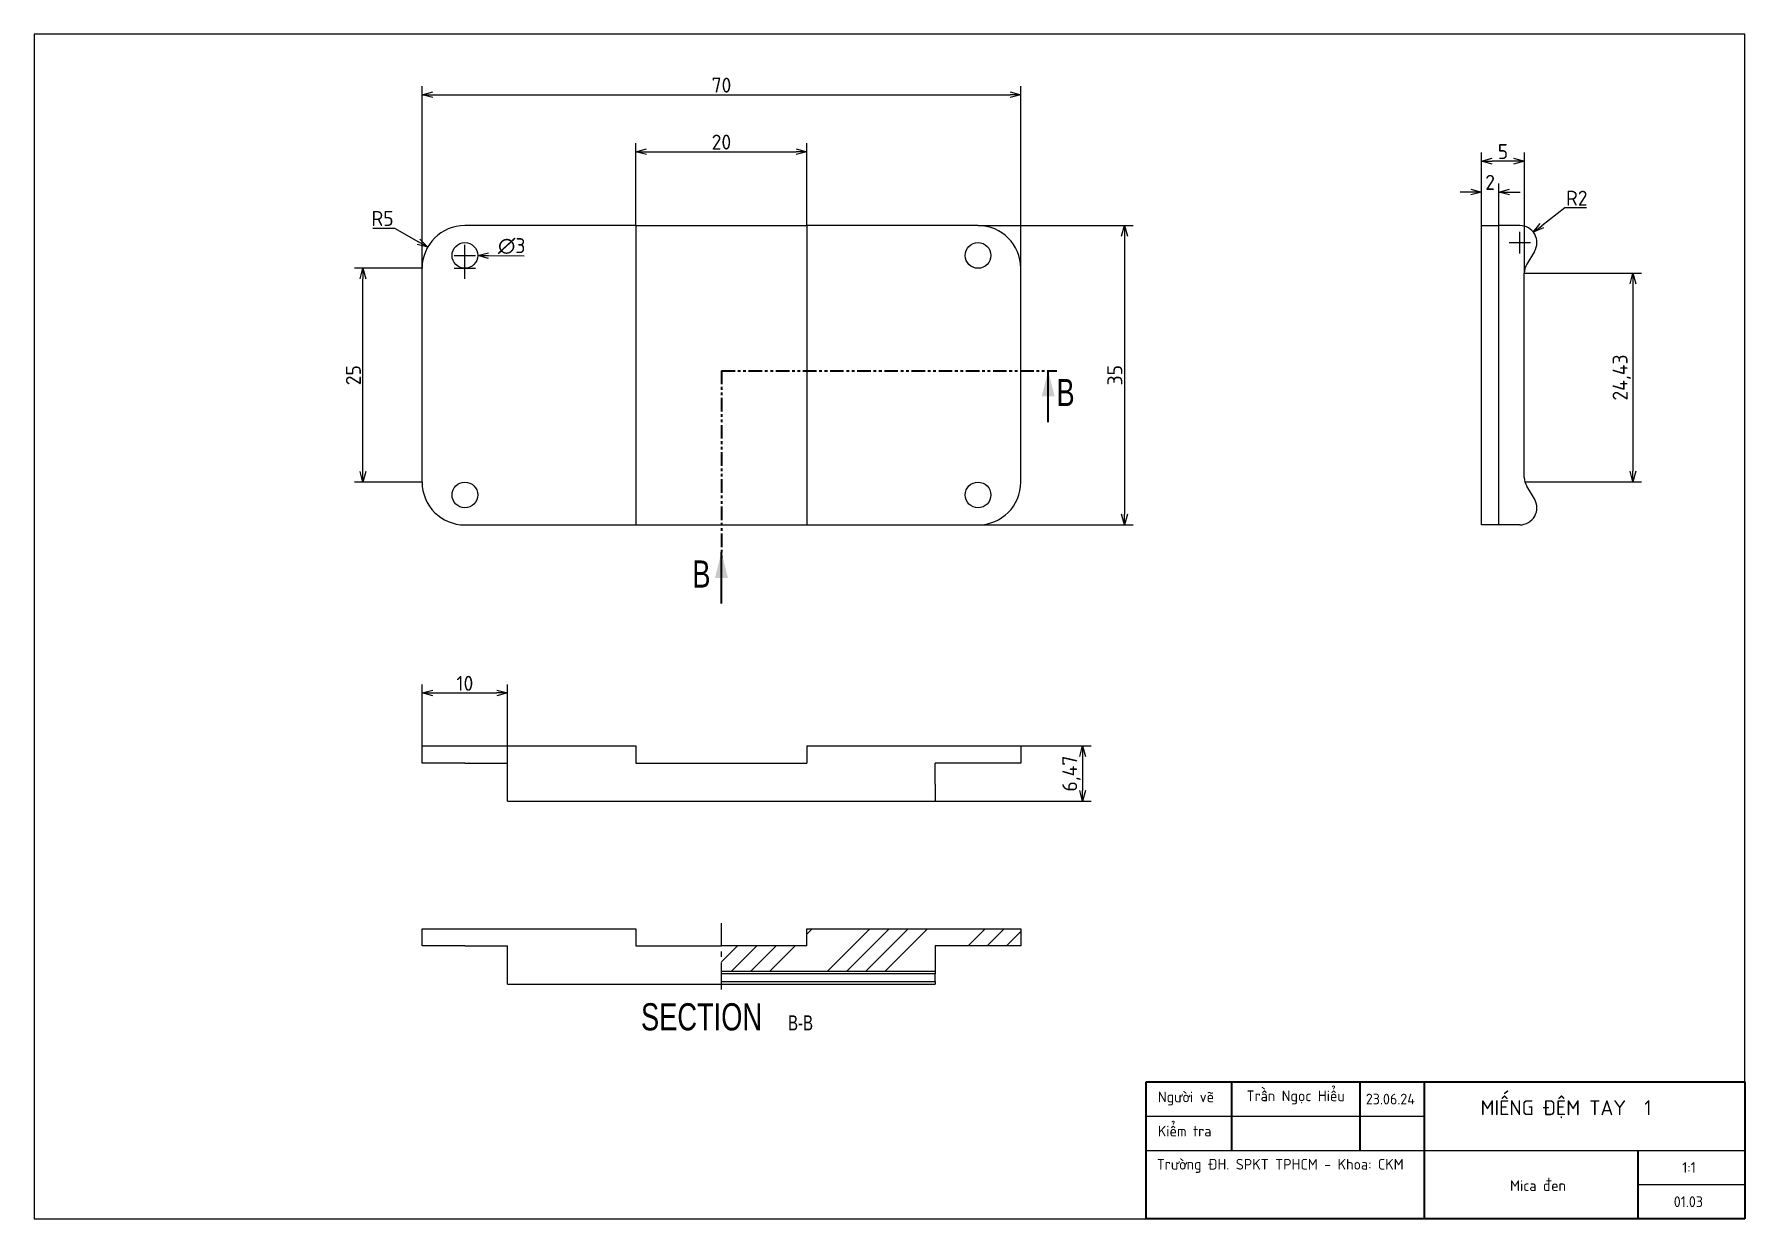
# Paper-space layout 'Sheet' of a CAD drawing. Header units: millimetres. Extents: x 10 to 410, y 10 to 287.
# The model-space entities are those that its viewports show. They can reach past a viewport. Long polylines and large blocks are cut down to what shows.
import ezdxf

# ---------------------------------------------------------------- set-up
doc = ezdxf.new("R2010")
doc.units = ezdxf.units.MM
doc.linetypes.add('CENTERX2', pattern=[20.32, 12.7, -2.54, 2.54, -2.54])
doc.linetypes.add('PHANTOM', pattern=[12.7, 6.35, -1.27, 1.27, -1.27, 1.27, -1.27])
doc.layers.add('NetDam', color=7, linetype='Continuous', lineweight=35)
doc.layers.add('Netmanh', color=5, linetype='Continuous', lineweight=13)
doc.styles.add('Note Text (ISO)', font='tcvn+7284-2003r.ttf')
doc.styles.add('SLDTEXTSTYLE0', font='TXT', dxfattribs={"width": 0.75})
doc.dimstyles.new('Default (ISO)$0', dxfattribs={"dimtxt": 3.5, "dimasz": 2.5, "dimexe": 2, "dimexo": 0, "dimgap": 0.5, "dimtad": 1, "dimtxsty": 'Note Text (ISO)', "dimblk": 'OPEN30', "dimblk1": 'OPEN30', "dimblk2": 'OPEN90', "dimcen": 2.5, "dimclrd": 256, "dimclre": 256, "dimclrt": 256, "dimazin": 0, "dimtfac": 1, "dimtofl": 0, "dimtmove": 0, "dimatfit": 3, "dimldrblk": 'OPEN30', "dimfxl": 1, "dimtolj": 1, "dimtzin": 0, "dimlwd": -1, "dimlwe": -1, "dimarcsym": 0})
doc.dimstyles.new('Default (ISO)$3', dxfattribs={"dimtxt": 3.5, "dimasz": 2.5, "dimexe": 2, "dimexo": 0, "dimgap": 0.5, "dimtad": 1, "dimtxsty": 'Note Text (ISO)', "dimblk": 'OPEN30', "dimblk1": 'OPEN30', "dimblk2": 'OPEN90', "dimcen": 2.5, "dimclrd": 256, "dimclre": 256, "dimclrt": 256, "dimazin": 0, "dimtfac": 1, "dimtofl": 0, "dimtmove": 0, "dimatfit": 0, "dimldrblk": 'OPEN30', "dimfxl": 1, "dimtolj": 1, "dimtzin": 0, "dimlwd": -1, "dimlwe": -1, "dimarcsym": 0})
doc.dimstyles.new('Default (ISO)$4', dxfattribs={"dimtxt": 3.5, "dimasz": 2.5, "dimexe": 2, "dimexo": 0, "dimgap": 0.5, "dimtad": 1, "dimtih": 1, "dimtoh": 1, "dimtxsty": 'Note Text (ISO)', "dimblk": 'OPEN30', "dimblk1": 'OPEN30', "dimblk2": 'OPEN90', "dimcen": 2.5, "dimclrd": 256, "dimclre": 256, "dimclrt": 256, "dimazin": 0, "dimtfac": 1, "dimtofl": 0, "dimtmove": 0, "dimatfit": 3, "dimldrblk": 'OPEN30', "dimfxl": 1, "dimtolj": 1, "dimtzin": 0, "dimlwd": -1, "dimlwe": -1, "dimarcsym": 0})

# ---------------------------------------------------------------- blocks, each defined once
blk = doc.blocks.new('_Open30')
at = {"color": 0, "linetype": 'ByBlock', "lineweight": -2}
for p, q in [((-1, 0.27), (0, 0)), ((0, 0), (-1, -0.27)), ((0, 0), (-1, 0))]:
    blk.add_line(p, q, dxfattribs=at)
blk = doc.blocks.new('*D59')
at = {"layer": 'Defpoints', "color": 0, "transparency": 16777216}
for p in [(102.02, 237.21), (110.7, 232.26)]:
    blk.add_point(p, dxfattribs=at)
at = {"layer": 'Netmanh', "linetype": 'Continuous', "transparency": 16777216}
for p, q in [((89.18, 241.66), (94.23, 241.66)), ((94.23, 241.66), (99.85, 238.45))]:
    blk.add_line(p, q, dxfattribs=at)
at = {"layer": 'Netmanh', "transparency": 16777216}
for p, q in [((108.2, 232.26), (113.2, 232.26)), ((110.7, 229.76), (110.7, 234.76))]:
    blk.add_line(p, q, dxfattribs=at)
at = {"layer": 'Netmanh', "transparency": 16777216, "xscale": 2.5, "yscale": 2.5, "zscale": 2.5, "rotation": 330.2814395263105}
blk.add_blockref('_Open30', (102.02, 237.21), dxfattribs=at)
at = {"layer": 'Netmanh', "transparency": 16777216, "insert": (91.46, 243.91), "char_height": 3.5, "attachment_point": 5, "style": 'Note Text (ISO)'}
blk.add_mtext('\\A1;R5', dxfattribs=at)
blk = doc.blocks.new('_Open90')
at = {"color": 0, "linetype": 'ByBlock', "lineweight": -2}
for p, q in [((0, 0), (-1, 0)), ((-0.5, 0.5), (0, 0)), ((0, 0), (-0.5, -0.5))]:
    blk.add_line(p, q, dxfattribs=at)
blk = doc.blocks.new('*D60')
at = {"layer": 'Defpoints', "color": 0, "transparency": 16777216}
for p in [(107.7, 235.27), (113.7, 235.24)]:
    blk.add_point(p, dxfattribs=at)
at = {"layer": 'Netmanh', "transparency": 16777216}
for p, q in [((110.7, 232.76), (110.7, 237.76)), ((108.2, 235.26), (113.2, 235.26))]:
    blk.add_line(p, q, dxfattribs=at)
at = {"layer": 'Netmanh', "linetype": 'Continuous', "transparency": 16777216}
blk.add_line((116.2, 235.23), (124.6, 235.19), dxfattribs=at)
at = {"layer": 'Netmanh', "transparency": 16777216, "xscale": 2.5, "yscale": 2.5, "zscale": 2.5, "rotation": 179.7348082792579}
blk.add_blockref('_Open30', (113.7, 235.24), dxfattribs=at)
at = {"layer": 'Netmanh', "transparency": 16777216, "insert": (121.66, 237.46), "char_height": 3.5, "attachment_point": 5, "rotation": 359.7348, "style": 'Note Text (ISO)'}
blk.add_mtext('\\A1;∅3', dxfattribs=at)
blk = doc.blocks.new('*D61')
at = {"layer": 'Defpoints', "color": 0, "transparency": 16777216}
for p in [(86.88, 232.26), (100.7, 232.26), (100.7, 182.26)]:
    blk.add_point(p, dxfattribs=at)
at = {"layer": 'Netmanh', "linetype": 'Continuous', "transparency": 16777216}
for p, q in [((100.7, 232.26), (84.88, 232.26)), ((86.88, 184.76), (86.88, 229.76)), ((100.7, 182.26), (84.88, 182.26))]:
    blk.add_line(p, q, dxfattribs=at)
at = {"layer": 'Netmanh', "transparency": 16777216, "xscale": 2.5, "yscale": 2.5, "zscale": 2.5}
for p, rotation in [((86.88, 232.26), 90), ((86.88, 182.26), 270)]:
    blk.add_blockref('_Open30', p, dxfattribs=dict(at, rotation=rotation))
at = {"layer": 'Netmanh', "transparency": 16777216, "insert": (84.63, 207.26), "char_height": 3.5, "attachment_point": 5, "rotation": 90, "style": 'Note Text (ISO)'}
blk.add_mtext('\\A1;25', dxfattribs=at)
blk = doc.blocks.new('*D62')
at = {"layer": 'Defpoints', "color": 0, "transparency": 16777216}
for p in [(240.7, 272.84), (100.7, 232.26), (240.7, 232.26)]:
    blk.add_point(p, dxfattribs=at)
at = {"layer": 'Netmanh', "linetype": 'Continuous', "transparency": 16777216}
for p, q in [((100.7, 232.26), (100.7, 274.84)), ((103.2, 272.84), (238.2, 272.84)), ((240.7, 232.26), (240.7, 274.84))]:
    blk.add_line(p, q, dxfattribs=at)
at = {"layer": 'Netmanh', "transparency": 16777216, "xscale": 2.5, "yscale": 2.5, "zscale": 2.5, "rotation": 180}
blk.add_blockref('_Open30', (100.7, 272.84), dxfattribs=at)
at = {"layer": 'Netmanh', "transparency": 16777216, "xscale": 2.5, "yscale": 2.5, "zscale": 2.5}
blk.add_blockref('_Open30', (240.7, 272.84), dxfattribs=at)
at = {"layer": 'Netmanh', "transparency": 16777216, "insert": (170.7, 275.09), "char_height": 3.5, "attachment_point": 5, "style": 'Note Text (ISO)'}
blk.add_mtext('\\A1;70', dxfattribs=at)
blk = doc.blocks.new('*D63')
at = {"layer": 'Defpoints', "color": 0, "transparency": 16777216}
for p in [(190.7, 259.52), (150.7, 242.26), (190.7, 242.26)]:
    blk.add_point(p, dxfattribs=at)
at = {"layer": 'Netmanh', "linetype": 'Continuous', "transparency": 16777216}
for p, q in [((150.7, 242.26), (150.7, 261.52)), ((190.7, 242.26), (190.7, 261.52)), ((153.2, 259.52), (188.2, 259.52))]:
    blk.add_line(p, q, dxfattribs=at)
at = {"layer": 'Netmanh', "transparency": 16777216, "xscale": 2.5, "yscale": 2.5, "zscale": 2.5, "rotation": 180}
blk.add_blockref('_Open30', (150.7, 259.52), dxfattribs=at)
at = {"layer": 'Netmanh', "transparency": 16777216, "xscale": 2.5, "yscale": 2.5, "zscale": 2.5}
blk.add_blockref('_Open30', (190.7, 259.52), dxfattribs=at)
at = {"layer": 'Netmanh', "transparency": 16777216, "insert": (170.7, 261.77), "char_height": 3.5, "attachment_point": 5, "style": 'Note Text (ISO)'}
blk.add_mtext('\\A1;20', dxfattribs=at)
blk = doc.blocks.new('*D64')
at = {"layer": 'Defpoints', "color": 0, "transparency": 16777216}
for p in [(230.7, 242.26), (230.7, 172.26), (264.94, 172.26)]:
    blk.add_point(p, dxfattribs=at)
at = {"layer": 'Netmanh', "linetype": 'Continuous', "transparency": 16777216}
for p, q in [((230.7, 242.26), (266.94, 242.26)), ((264.94, 239.76), (264.94, 174.76)), ((230.7, 172.26), (266.94, 172.26))]:
    blk.add_line(p, q, dxfattribs=at)
at = {"layer": 'Netmanh', "transparency": 16777216, "xscale": 2.5, "yscale": 2.5, "zscale": 2.5}
for p, rotation in [((264.94, 242.26), 90), ((264.94, 172.26), 270)]:
    blk.add_blockref('_Open30', p, dxfattribs=dict(at, rotation=rotation))
at = {"layer": 'Netmanh', "transparency": 16777216, "insert": (262.69, 207.26), "char_height": 3.5, "attachment_point": 5, "rotation": 90, "style": 'Note Text (ISO)'}
blk.add_mtext('\\A1;35', dxfattribs=at)
blk = doc.blocks.new('*D65')
at = {"layer": 'Defpoints', "color": 0, "transparency": 16777216}
for p in [(358.45, 231.15), (358.6, 182.3), (383.85, 182.3)]:
    blk.add_point(p, dxfattribs=at)
at = {"layer": 'Netmanh', "linetype": 'Continuous', "transparency": 16777216}
for p, q in [((358.45, 231.15), (385.85, 231.15)), ((383.85, 228.65), (383.85, 184.8)), ((358.6, 182.3), (385.85, 182.3))]:
    blk.add_line(p, q, dxfattribs=at)
at = {"layer": 'Netmanh', "transparency": 16777216, "xscale": 2.5, "yscale": 2.5, "zscale": 2.5}
for p, rotation in [((383.85, 231.15), 90), ((383.85, 182.3), 270)]:
    blk.add_blockref('_Open30', p, dxfattribs=dict(at, rotation=rotation))
at = {"layer": 'Netmanh', "transparency": 16777216, "insert": (381.25, 206.72), "char_height": 3.5, "attachment_point": 5, "rotation": 90, "style": 'Note Text (ISO)'}
blk.add_mtext('\\A1;24,43', dxfattribs=at)
blk = doc.blocks.new('*D66')
at = {"layer": 'Defpoints', "color": 0, "transparency": 16777216}
for p in [(348.45, 257.31), (348.45, 231.15), (358.45, 231.15)]:
    blk.add_point(p, dxfattribs=at)
at = {"layer": 'Netmanh', "linetype": 'Continuous', "transparency": 16777216}
for p, q in [((348.45, 231.15), (348.45, 259.31)), ((355.95, 257.31), (350.95, 257.31)), ((358.45, 231.15), (358.45, 259.31))]:
    blk.add_line(p, q, dxfattribs=at)
at = {"layer": 'Netmanh', "transparency": 16777216, "xscale": 2.5, "yscale": 2.5, "zscale": 2.5, "rotation": 180}
blk.add_blockref('_Open30', (348.45, 257.31), dxfattribs=at)
at = {"layer": 'Netmanh', "transparency": 16777216, "xscale": 2.5, "yscale": 2.5, "zscale": 2.5}
blk.add_blockref('_Open30', (358.45, 257.31), dxfattribs=at)
at = {"layer": 'Netmanh', "transparency": 16777216, "insert": (353.45, 259.56), "char_height": 3.5, "attachment_point": 5, "style": 'Note Text (ISO)'}
blk.add_mtext('\\A1;5', dxfattribs=at)
blk = doc.blocks.new('*D67')
at = {"layer": 'Defpoints', "color": 0, "transparency": 16777216}
for p in [(352.45, 250.1), (348.45, 242.26), (352.45, 242.26)]:
    blk.add_point(p, dxfattribs=at)
at = {"layer": 'Netmanh', "linetype": 'Continuous', "transparency": 16777216}
for p, q in [((348.45, 242.26), (348.45, 252.1)), ((352.45, 242.26), (352.45, 252.1)), ((345.95, 250.1), (343.45, 250.1)), ((354.95, 250.1), (357.45, 250.1))]:
    blk.add_line(p, q, dxfattribs=at)
at = {"layer": 'Netmanh', "transparency": 16777216, "xscale": 2.5, "yscale": 2.5, "zscale": 2.5}
blk.add_blockref('_Open30', (348.45, 250.1), dxfattribs=at)
at = {"layer": 'Netmanh', "transparency": 16777216, "xscale": 2.5, "yscale": 2.5, "zscale": 2.5, "rotation": 180}
blk.add_blockref('_Open30', (352.45, 250.1), dxfattribs=at)
at = {"layer": 'Netmanh', "transparency": 16777216, "insert": (350.45, 252.35), "char_height": 3.5, "attachment_point": 5, "style": 'Note Text (ISO)'}
blk.add_mtext('\\A1;2', dxfattribs=at)
blk = doc.blocks.new('*D68')
at = {"layer": 'Defpoints', "color": 0, "transparency": 16777216}
for p in [(120.7, 132.97), (100.7, 120.57), (120.7, 107.63)]:
    blk.add_point(p, dxfattribs=at)
at = {"layer": 'Netmanh', "linetype": 'Continuous', "transparency": 16777216}
for p, q in [((100.7, 120.57), (100.7, 134.97)), ((103.2, 132.97), (118.2, 132.97)), ((120.7, 107.63), (120.7, 134.97))]:
    blk.add_line(p, q, dxfattribs=at)
at = {"layer": 'Netmanh', "transparency": 16777216, "xscale": 2.5, "yscale": 2.5, "zscale": 2.5, "rotation": 180}
blk.add_blockref('_Open30', (100.7, 132.97), dxfattribs=at)
at = {"layer": 'Netmanh', "transparency": 16777216, "xscale": 2.5, "yscale": 2.5, "zscale": 2.5}
blk.add_blockref('_Open30', (120.7, 132.97), dxfattribs=at)
at = {"layer": 'Netmanh', "transparency": 16777216, "insert": (110.7, 135.22), "char_height": 3.5, "attachment_point": 5, "style": 'Note Text (ISO)'}
blk.add_mtext('\\A1;10', dxfattribs=at)
blk = doc.blocks.new('*D69')
at = {"layer": 'Defpoints', "color": 0, "transparency": 16777216}
for p in [(240.7, 120.57), (220.7, 107.63), (255.15, 107.63)]:
    blk.add_point(p, dxfattribs=at)
at = {"layer": 'Netmanh', "linetype": 'Continuous', "transparency": 16777216}
for p, q in [((240.7, 120.57), (257.15, 120.57)), ((255.15, 118.07), (255.15, 110.13)), ((220.7, 107.63), (257.15, 107.63))]:
    blk.add_line(p, q, dxfattribs=at)
at = {"layer": 'Netmanh', "transparency": 16777216, "xscale": 2.5, "yscale": 2.5, "zscale": 2.5}
for p, rotation in [((255.15, 120.57), 90), ((255.15, 107.63), 270)]:
    blk.add_blockref('_Open30', p, dxfattribs=dict(at, rotation=rotation))
at = {"layer": 'Netmanh', "transparency": 16777216, "insert": (252.55, 114.1), "char_height": 3.5, "attachment_point": 5, "rotation": 90, "style": 'Note Text (ISO)'}
blk.add_mtext('\\A1;6,47', dxfattribs=at)
blk = doc.blocks.new('*D70')
at = {"layer": 'Defpoints', "color": 0, "transparency": 16777216}
for p in [(360.55, 240.7), (357.39, 238.26)]:
    blk.add_point(p, dxfattribs=at)
at = {"layer": 'Netmanh', "linetype": 'Continuous', "transparency": 16777216}
for p, q in [((367.94, 246.41), (362.53, 242.23)), ((372.99, 246.41), (367.94, 246.41))]:
    blk.add_line(p, q, dxfattribs=at)
at = {"layer": 'Netmanh', "transparency": 16777216}
for p, q in [((357.39, 235.76), (357.39, 240.76)), ((354.89, 238.26), (359.89, 238.26))]:
    blk.add_line(p, q, dxfattribs=at)
at = {"layer": 'Netmanh', "transparency": 16777216, "xscale": 2.5, "yscale": 2.5, "zscale": 2.5, "rotation": 217.7031975532682}
blk.add_blockref('_Open30', (360.55, 240.7), dxfattribs=at)
at = {"layer": 'Netmanh', "transparency": 16777216, "insert": (370.71, 248.66), "char_height": 3.5, "attachment_point": 5, "style": 'Note Text (ISO)'}
blk.add_mtext('\\A1;R2', dxfattribs=at)
blk = doc.blocks.new('SW_NOTE_0_2')
at = {"color": 0, "linetype": 'Continuous', "lineweight": 0, "attachment_point": 2, "style": 'SLDTEXTSTYLE0'}
for s, insert, char_height in [('SECTION', (17.36, 8.19), 6.35), ('B-B', (40.51, 5.35), 3.5)]:
    blk.add_mtext(s, dxfattribs=dict(at, insert=insert, char_height=char_height))

msp = doc.modelspace()

# ---------------------------------------------------------------- hatches: boundary and pattern name
at = {"linetype": 'Continuous', "lineweight": 18}
h = msp.add_hatch(dxfattribs=at)
h.set_pattern_fill('ANSI34', scale=0.5, style=0)
h.set_pattern_definition([(45, (91.045, 12.379), (-6.7352, 6.7352), []), (45, (93.29, 12.379), (-6.7352, 6.7352), []), (45, (95.535, 12.379), (-6.7352, 6.7352), []), (45, (97.78, 12.379), (-6.7352, 6.7352), [])])
h.paths.add_polyline_path([(153.32, 46.6), (178.32, 46.6), (178.32, 49.6), (188.32, 49.6), (188.32, 51.6), (163.32, 51.6), (163.32, 49.6), (153.32, 49.6)], flags=0)

# ---------------------------------------------------------------- linework, layer by layer
at = {"color": 7, "linetype": 'Continuous', "lineweight": 25}
for p, q in [((143.32, 133.81), (123.32, 133.81)), ((143.32, 133.81), (143.32, 98.81)), ((143.32, 133.81), (163.32, 133.81)), ((163.32, 133.81), (163.32, 98.81)), ((183.32, 133.81), (163.32, 133.81)), ((242.19, 133.81), (244.19, 133.81)), ((242.19, 128.81), (242.19, 133.81)), ((244.19, 133.81), (244.19, 128.81)), ((246.66, 133.81), (244.19, 133.81)), ((248.37, 130.78), (247.48, 129.28)), ((118.32, 103.81), (118.32, 128.81)), ((188.32, 103.81), (188.32, 128.81)), ((242.19, 103.81), (242.19, 128.81)), ((244.19, 128.81), (244.19, 103.81)), ((247.19, 104.36), (247.19, 128.26)), ((242.19, 98.81), (242.19, 103.81)), ((244.19, 103.81), (244.19, 98.81)), ((248.37, 101.84), (247.48, 103.33)), ((123.32, 98.81), (143.32, 98.81)), ((143.32, 98.81), (163.32, 98.81)), ((163.32, 98.81), (183.32, 98.81)), ((244.19, 98.81), (242.19, 98.81)), ((246.66, 98.81), (244.19, 98.81)), ((118.32, 70.96), (118.32, 72.96)), ((118.32, 72.96), (123.32, 72.96)), ((123.32, 72.96), (143.32, 72.96)), ((143.32, 72.96), (143.32, 70.96)), ((163.32, 72.96), (163.32, 70.96)), ((163.32, 72.96), (183.32, 72.96)), ((183.32, 72.96), (188.32, 72.96)), ((188.32, 72.96), (188.32, 70.96)), ((123.32, 70.96), (118.32, 70.96)), ((123.32, 70.96), (128.32, 70.96)), ((128.32, 68.5), (128.32, 70.96)), ((143.32, 70.96), (163.32, 70.96)), ((178.32, 68.5), (178.32, 70.96)), ((183.32, 70.96), (178.32, 70.96)), ((188.32, 70.96), (183.32, 70.96)), ((128.32, 66.5), (128.32, 68.5)), ((178.32, 68.5), (178.32, 66.5)), ((128.32, 66.5), (178.32, 66.5)), ((118.32, 49.6), (118.32, 51.6)), ((118.32, 51.6), (123.32, 51.6)), ((123.32, 51.6), (143.32, 51.6)), ((143.32, 51.6), (143.32, 49.6)), ((163.32, 49.6), (163.32, 51.6)), ((163.32, 51.6), (188.32, 51.6)), ((188.32, 51.6), (188.32, 49.6)), ((123.32, 49.6), (118.32, 49.6)), ((123.32, 49.6), (128.32, 49.6)), ((128.32, 47.13), (128.32, 49.6)), ((143.32, 49.6), (153.32, 49.6)), ((163.32, 49.6), (153.32, 49.6)), ((188.32, 49.6), (178.32, 49.6)), ((178.32, 49.6), (178.32, 46.6)), ((128.32, 45.13), (128.32, 47.13)), ((178.32, 46.6), (153.32, 46.6)), ((178.32, 46.6), (178.32, 46.32)), ((178.32, 45.42), (178.32, 46.32)), ((128.32, 45.13), (153.32, 45.13)), ((153.32, 45.13), (178.32, 45.13)), ((178.32, 45.42), (178.32, 45.13))]:
    msp.add_line(p, q, dxfattribs=at)
at = {"color": 7, "linetype": 'PHANTOM', "lineweight": 35}
for q in [(192.52, 116.84), (153.32, 94.61)]:
    msp.add_line((153.32, 116.84), q, dxfattribs=at)
at = {"color": 7, "linetype": 'Continuous', "lineweight": 35}
for p, q in [((191.52, 110.84), (191.52, 116.84)), ((153.32, 89.61), (153.32, 95.61))]:
    msp.add_line(p, q, dxfattribs=at)
at = {"color": 7, "linetype": 'CENTERX2', "lineweight": 18}
msp.add_line((153.32, 44.49), (153.32, 52.25), dxfattribs=at)
at = {"color": 8, "linetype": 'Continuous', "lineweight": 25}
for p, q in [((178.32, 46.32), (153.32, 46.32)), ((153.32, 45.42), (178.32, 45.42))]:
    msp.add_line(p, q, dxfattribs=at)
at = {"color": 7, "linetype": 'Continuous', "lineweight": 25}
for centre in [(123.32, 130.31), (183.32, 130.31), (123.32, 102.31), (183.32, 102.31)]:
    msp.add_circle(centre, 1.5, dxfattribs=at)
for centre, radius, start, end in [((123.32, 128.81), 5, 90, 180), ((183.32, 128.81), 5, 0, 90), ((246.66, 131.81), 2, 329.0362, 90), ((249.19, 128.26), 2, 149.0362, 180), ((249.19, 104.36), 2, 180, 210.9638), ((123.32, 103.81), 5, 180, 270), ((183.32, 103.81), 5, 270, 0), ((246.66, 100.81), 2, 270, 30.9638)]:
    msp.add_arc(centre, radius, start, end, dxfattribs=at)
at = {"color": 7, "linetype": 'Continuous', "lineweight": 35}
for points in [[(191.52, 116.84), (190.77, 113.84), (192.27, 113.84)], [(153.32, 95.61), (152.57, 92.61), (154.07, 92.61)]]:
    msp.add_solid(points, dxfattribs=at)

# ---------------------------------------------------------------- block references
at = {"color": 7, "linetype": 'Continuous', "lineweight": 0, "xscale": 0.5, "yscale": 0.5, "zscale": 0.5}
msp.add_blockref('SW_NOTE_0_2', (142.31, 38.79), dxfattribs=at)

# ---------------------------------------------------------------- texts
at = {"color": 7, "linetype": 'Continuous', "char_height": 3.17, "attachment_point": 1, "style": 'SLDTEXTSTYLE0'}
for insert in [(192.49, 115.88), (149.92, 94.65)]:
    msp.add_mtext('B', dxfattribs=dict(at, insert=insert))

psp = doc.layouts.new('Sheet')

# ---------------------------------------------------------------- linework, layer by layer
at = {"layer": 'NetDam'}
for p, q in [((270, 42), (410, 42)), ((270, 10), (270, 42)), ((290, 42), (290, 26)), ((320, 42), (320, 26)), ((335, 42), (335, 10)), ((410, 42), (410, 10)), ((385, 26), (385, 10)), ((410, 10), (270, 10))]:
    psp.add_line(p, q, dxfattribs=at)
at = {"layer": 'Netmanh'}
for p, q in [((270, 34), (335, 34)), ((270, 26), (410, 26)), ((385, 18), (410, 18))]:
    psp.add_line(p, q, dxfattribs=at)

# ---------------------------------------------------------------- texts
at = {"layer": 'NetDam', "attachment_point": 1}
for s, insert, char_height in [('{\\fTCVN 7284|b0|i0|c0|p34;Trần Ngọc Hiểu}', (293.487, 39.993), 2.5), ('{\\fTCVN 7284|b0|i0|c0|p34;MIẾNG ĐỆM TAY  1}', (348.22, 37.726), 3.5), ('{\\fTCVN 7284|b0|i0|c0|p34;Người vẽ}', (272.75, 39.75), 2.5), ('{\\fTCVN 7284|b0|i0|c0|p34;23.06.24}', (321.374, 39.25), 2.5), ('{\\fTCVN 7284|b0|i0|c0|p34;Kiểm tra}', (272.75, 31.75), 2.5), ('{\\fTCVN 7284|b0|i0|c0|p34;Trường ĐH. SPKT TPHCM - Khoa: CKM}', (272.498, 24), 2.5), ('{\\fTCVN 7284|b0|i0|c0|p34;Mica đen}', (355.11, 19), 2.5), ('{\\fTCVN 7284|b0|i0|c0|p34;01.03}', (393.388, 15.25), 2.5)]:
    psp.add_mtext(s, dxfattribs=dict(at, insert=insert, char_height=char_height))
at = {"layer": 'NetDam', "insert": (395.374, 23.25), "char_height": 2.5, "width": 3.25, "attachment_point": 1}
psp.add_mtext('{\\fTCVN 7284|b0|i0|c0|p34;1:1}', dxfattribs=at)

# ---------------------------------------------------------------- dimensions: what is measured, and where the dimension line sits
at = {"layer": 'Netmanh'}
for base, p1, p2, picture, middle in [((240.703, 272.84), (100.703, 232.257), (240.703, 232.257), '*D62', (170.703, 275.09)), ((190.703, 259.516), (150.703, 242.257), (190.703, 242.257), '*D63', (170.703, 261.766)), ((348.451, 257.306), (358.451, 231.149), (348.451, 231.149), '*D66', (353.451, 259.556)), ((352.451, 250.101), (348.451, 242.257), (352.451, 242.257), '*D67', (350.451, 252.351))]:
    dim = psp.add_linear_dim(base=base, p1=p1, p2=p2, dimstyle='Default (ISO)$0', override={"dimlfac": -0.5}, dxfattribs=at)
    dim.commit()
    dim.dimension.update_dxf_attribs({"geometry": picture, "text_midpoint": middle})
for center, mpoint, picture, middle in [((357.386, 238.257), (360.551, 240.703), '*D70', (370.714, 246.414)), ((110.703, 232.257), (102.018, 237.214), '*D59', (91.455, 241.66))]:
    dim = psp.add_radius_dim(center=center, mpoint=mpoint, dimstyle='Default (ISO)$4', override={"dimlfac": -0.5}, dxfattribs=at)
    dim.commit()
    dim.dimension.update_dxf_attribs({"geometry": picture, "text_midpoint": middle, "dimtype": 164})
for base, p1, p2, picture, middle in [((264.94, 172.257), (230.703, 242.257), (230.703, 172.257), '*D64', (262.69, 207.257)), ((86.876, 232.257), (100.703, 182.257), (100.703, 232.257), '*D61', (84.626, 207.257)), ((383.852, 182.297), (358.451, 231.149), (358.596, 182.297), '*D65', (381.252, 206.723)), ((255.154, 107.631), (240.703, 120.566), (220.703, 107.631), '*D69', (252.554, 114.099))]:
    dim = psp.add_linear_dim(base=base, p1=p1, p2=p2, angle=90, dimstyle='Default (ISO)$0', override={"dimlfac": -0.5}, dxfattribs=at)
    dim.commit()
    dim.dimension.update_dxf_attribs({"geometry": picture, "text_midpoint": middle})
dim = psp.add_diameter_dim_2p(p1=(107.703, 235.271), p2=(113.703, 235.243), dimstyle='Default (ISO)$3', override={"dimlfac": -0.5}, dxfattribs=at)
dim.commit()
dim.dimension.update_dxf_attribs({"geometry": '*D60', "text_midpoint": (121.653, 235.206), "dimtype": 163})
dim = psp.add_linear_dim(base=(120.703, 132.967), p1=(100.703, 120.566), p2=(120.703, 107.631), dimstyle='Default (ISO)$0', override={"dimlfac": -0.5}, dxfattribs=at)
dim.commit()
dim.dimension.update_dxf_attribs({"geometry": '*D68', "text_midpoint": (110.703, 132.967), "dimtype": 160})

# ---------------------------------------------------------------- viewports
at = {"layer": 'NetDam'}
psp.add_viewport(center=(210, 148.5), size=(400, 277), view_center_point=(172.967, 86.931), view_height=138.5, dxfattribs=at)

doc.saveas('drawing.dxf')
